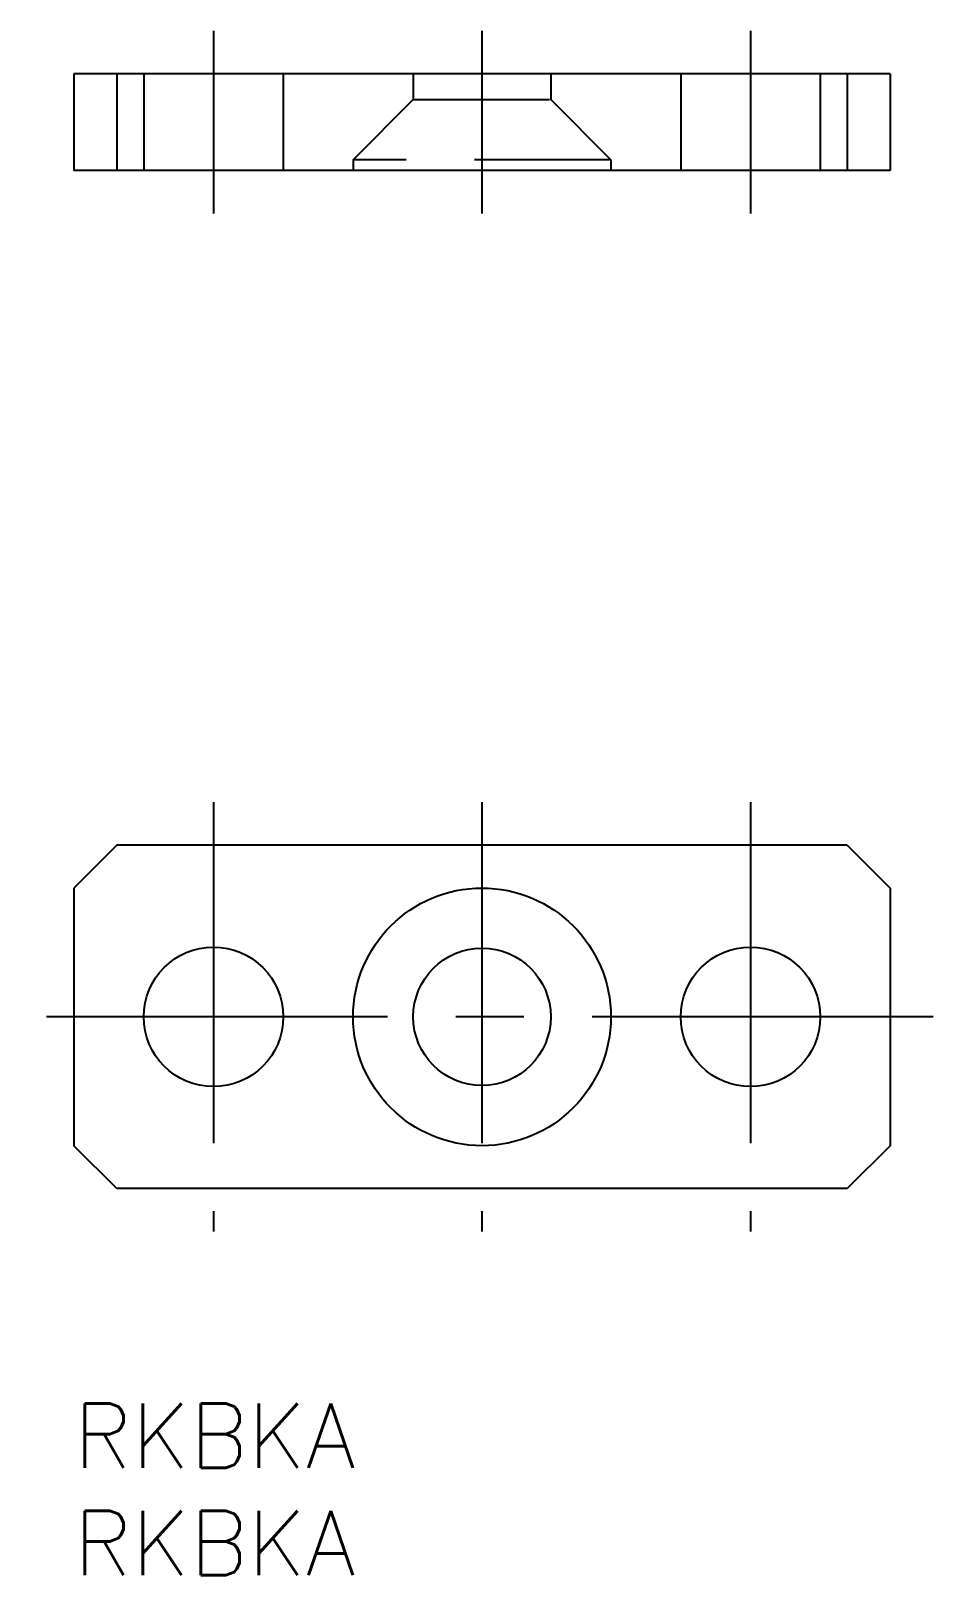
# Model space of a CAD drawing. Extents: x -2 to 40, y -8 to 63.9.
import ezdxf

# ---------------------------------------------------------------- set-up
doc = ezdxf.new("R2010")
doc.units = 0
doc.header["$LTSCALE"] = 0.5
doc.linetypes.add('CENTER', pattern=[50.8, 31.75, -6.35, 6.35, -6.35])
doc.linetypes.add('DASHED', pattern=[19.05, 12.7, -6.35])
for name, color, linetype in [('MSM_CENTER', 1, 'CENTER'), ('MSM_CONTINUOUS', 7, 'CONTINUOUS'), ('MSM_DASHED', 4, 'DASHED'), ('MSM_PART_NUMBER', 7, 'CONTINUOUS')]:
    doc.layers.add(name, color=color, linetype=linetype)
doc.styles.get("Standard").update_dxf_attribs({"font": 'txt.shx', "height": 3, "bigfont": 'bigfont.shx'})

msp = doc.modelspace()

# ---------------------------------------------------------------- linework, layer by layer
at = {"layer": 'MSM_CENTER'}
for p, q in [((6.5, 63.92), (6.5, 55.42)), ((19, 63.92), (19, 55.42)), ((31.5, 63.92), (31.5, 55.42)), ((6.5, 28), (6.5, 8)), ((19, 28), (19, 8)), ((31.5, 28), (31.5, 8)), ((40, 18), (-2, 18))]:
    msp.add_line(p, q, dxfattribs=at)
at = {"layer": 'MSM_CONTINUOUS'}
for p, q in [((0, 61.92), (0, 57.42)), ((38, 61.92), (0, 61.92)), ((2, 61.92), (2, 57.42)), ((36, 61.92), (36, 57.42)), ((38, 61.92), (38, 57.42)), ((38, 57.42), (0, 57.42)), ((2, 26), (0, 24)), ((36, 26), (2, 26)), ((36, 26), (38, 24)), ((0, 24), (0, 12)), ((38, 24), (38, 12)), ((2, 10), (0, 12)), ((38, 12), (36, 10)), ((36, 10), (2, 10))]:
    msp.add_line(p, q, dxfattribs=at)
for centre, radius in [((19, 18), 6), ((6.5, 18), 3.25), ((19, 18), 3.2), ((31.5, 18), 3.25)]:
    msp.add_circle(centre, radius, dxfattribs=at)
at = {"layer": 'MSM_DASHED'}
for p, q in [((3.25, 61.92), (3.25, 57.42)), ((9.75, 61.92), (9.75, 57.42)), ((15.8, 61.92), (15.8, 60.72)), ((22.2, 61.92), (22.2, 60.72)), ((28.25, 61.92), (28.25, 57.42)), ((34.75, 61.92), (34.75, 57.42)), ((13, 57.92), (15.8, 60.72)), ((15.8, 60.72), (22.2, 60.72)), ((25, 57.92), (22.2, 60.72)), ((13, 57.92), (13, 57.42)), ((25, 57.92), (13, 57.92)), ((25, 57.92), (25, 57.42))]:
    msp.add_line(p, q, dxfattribs=at)

# ---------------------------------------------------------------- texts
at = {"layer": 'MSM_PART_NUMBER'}
for p in [(0, -3), (0, -8)]:
    msp.add_text('RKBKA', height=3, dxfattribs=at).set_placement(p)

doc.saveas('drawing.dxf')
